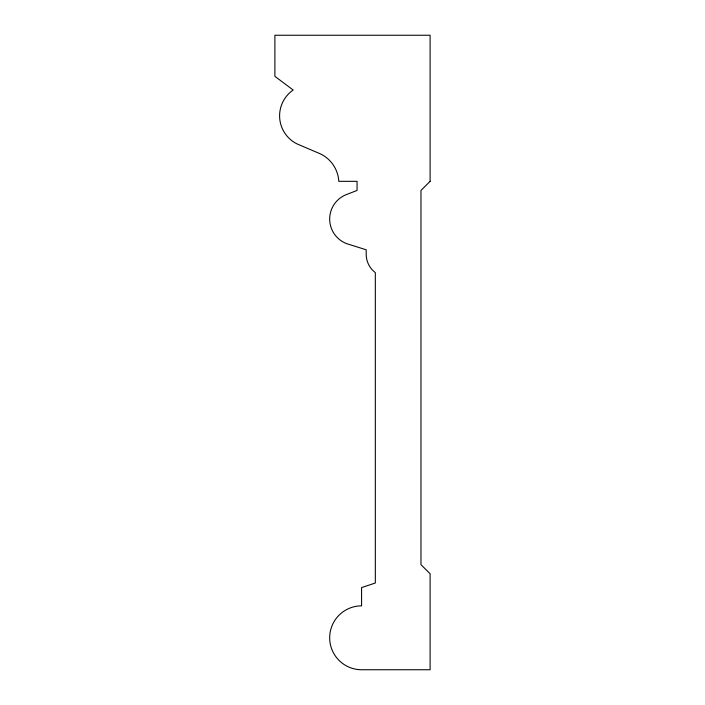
<?xml version="1.0" encoding="UTF-8"?>
<svg xmlns="http://www.w3.org/2000/svg" width="705" height="705" viewBox="0 0 705 705"><rect width="100%" height="100%" fill="white"/><g stroke="black" fill="none" stroke-linecap="round" stroke-linejoin="round"><path stroke-width="1.06" d="M430.103 181.326L420.973 190.456L420.973 564.643L430.103 573.773L430.103 669.75L361.63 669.75A31.954 31.954 0 0 1 329.676 637.822A31.954 31.954 0 0 1 361.577 605.842L361.577 587.582L375.324 583.017L375.324 272.615A22.974 22.974 0 0 1 366.195 254.144L366.195 249.79L349.204 244.45A26.288 26.288 0 0 1 345.908 194.756L357.065 190.456L357.065 181.326L338.805 181.326A32.545 32.545 0 0 0 320.546 153.937L297.052 143.908A31.32 31.32 0 0 1 293.157 90.028L274.897 76.334L274.897 35.25L430.103 35.25L430.103 181.326"/></g></svg>
